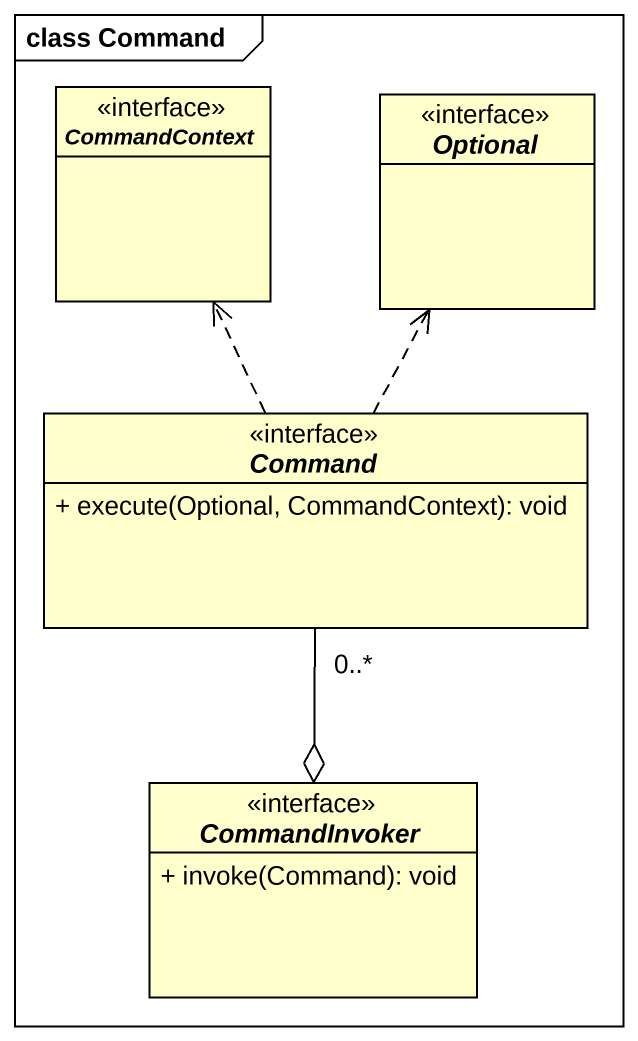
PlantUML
@startuml
mainframe class Command
hide circle
hide empty members
skinparam classAttributeIconSize 0
interface CommandContext
interface Optional
interface Command {
  + execute(Optional, CommandContext): void
}
interface CommandInvoker {
  + invoke(Command): void
}
Command .up.> CommandContext
Command .up.> Optional
Command "0..*" --o CommandInvoker
@enduml
